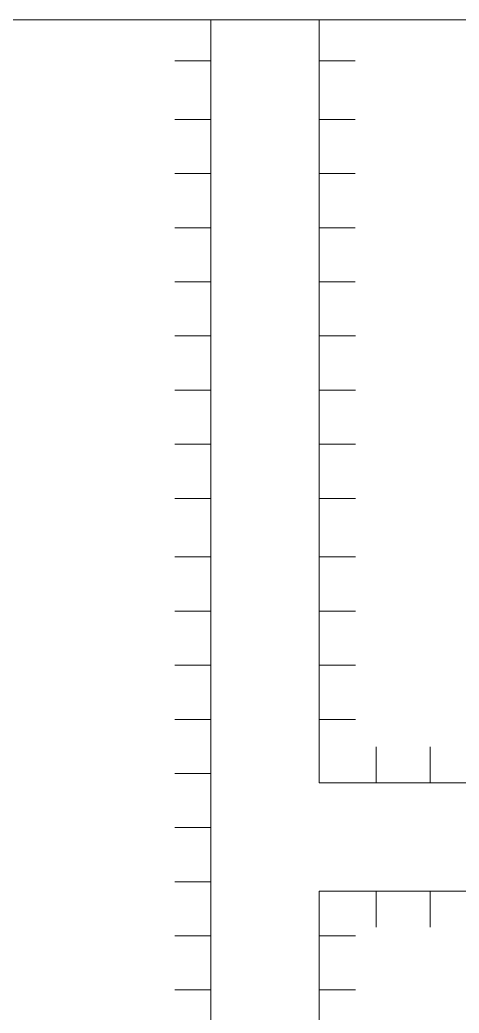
# Model space of a CAD drawing. Header units: millimetres. Extents: x 27137 to 30937, y -4667 to -569.
# Drawn here: x 28990.1 to 29002.26, y -2865.71 to -2838.19 of the extents above; entities that cross this region are included whole.
import ezdxf

# ---------------------------------------------------------------- set-up
doc = ezdxf.new("R2010")
doc.units = ezdxf.units.MM
doc.header["$LTSCALE"] = 0.4

msp = doc.modelspace()

# ---------------------------------------------------------------- linework, layer by layer
at = {"lineweight": 15}
for p, q in [((29059.6276, -2838.1865), (28931.6972, -2838.1893)), ((28995.3882, -2838.1879), (28995.3882, -2862.0701)), ((28995.3868, -2839.3224), (28994.3868, -2839.3224)), ((28995.3868, -2839.3224), (28994.3868, -2839.3224)), ((28995.3868, -2839.3224), (28994.3868, -2839.3224)), ((28995.3868, -2839.3224), (28994.3868, -2839.3224)), ((28995.3868, -2839.3224), (28994.3868, -2839.3224)), ((28995.3868, -2839.3224), (28994.3868, -2839.3224)), ((28995.3868, -2839.3224), (28994.3868, -2839.3224)), ((28995.3868, -2839.3224), (28994.3868, -2839.3224)), ((28995.3868, -2839.3224), (28994.3868, -2839.3224)), ((28995.3868, -2839.3224), (28994.3868, -2839.3224)), ((28995.3868, -2839.3224), (28994.3868, -2839.3224)), ((28995.3868, -2839.3224), (28994.3868, -2839.3224)), ((28995.3868, -2839.3224), (28994.3868, -2839.3224)), ((28995.3868, -2839.3224), (28994.3868, -2839.3224)), ((28995.3868, -2839.3224), (28994.3868, -2839.3224)), ((28995.3868, -2839.3224), (28994.3868, -2839.3224)), ((28995.3868, -2839.3224), (28994.3868, -2839.3224)), ((28995.3868, -2839.3224), (28994.3868, -2839.3224)), ((28995.3868, -2839.3224), (28994.3868, -2839.3224)), ((28995.3868, -2839.3224), (28994.3868, -2839.3224)), ((28995.3868, -2839.3224), (28994.3868, -2839.3224)), ((28995.3868, -2839.3224), (28994.3868, -2839.3224)), ((28995.3868, -2839.3224), (28994.3868, -2839.3224)), ((28995.3868, -2839.3224), (28994.3868, -2839.3224)), ((28995.3868, -2839.3224), (28994.3868, -2839.3224)), ((28995.3868, -2839.3224), (28994.3868, -2839.3224)), ((28995.3868, -2839.3224), (28994.3868, -2839.3224)), ((28995.3868, -2839.3224), (28994.3868, -2839.3224)), ((28995.3868, -2839.3224), (28994.3868, -2839.3224)), ((28995.3868, -2839.3224), (28994.3868, -2839.3224)), ((28995.3868, -2839.3224), (28994.3868, -2839.3224)), ((28995.3868, -2839.3224), (28994.3868, -2839.3224)), ((28995.3868, -2839.3224), (28994.3868, -2839.3224)), ((28995.3868, -2839.3224), (28994.3868, -2839.3224)), ((28995.3868, -2839.3224), (28994.3868, -2839.3224)), ((28995.3868, -2839.3224), (28994.3868, -2839.3224)), ((28995.3868, -2839.3224), (28994.3868, -2839.3224)), ((28995.3868, -2839.3224), (28994.3868, -2839.3224)), ((28995.3868, -2839.3224), (28994.3868, -2839.3224)), ((28995.3868, -2839.3224), (28994.3868, -2839.3224)), ((28995.3868, -2839.3224), (28994.3868, -2839.3224)), ((28995.3868, -2839.3224), (28994.3868, -2839.3224)), ((28995.3868, -2839.3224), (28994.3868, -2839.3224)), ((28995.3868, -2839.3224), (28994.3868, -2839.3224)), ((28995.3868, -2839.3224), (28994.3868, -2839.3224)), ((28995.3868, -2839.3224), (28994.3868, -2839.3224)), ((28995.3868, -2839.3224), (28994.3868, -2839.3224)), ((28995.3868, -2839.3224), (28994.3868, -2839.3224)), ((28995.3868, -2839.3224), (28994.3868, -2839.3224)), ((28995.3868, -2839.3224), (28994.3868, -2839.3224)), ((28995.3868, -2839.3224), (28994.3868, -2839.3224)), ((28995.3868, -2839.3224), (28994.3868, -2839.3224)), ((28995.3868, -2839.3224), (28994.3868, -2839.3224)), ((28995.3868, -2839.3224), (28994.3868, -2839.3224)), ((28995.3868, -2839.3224), (28994.3868, -2839.3224)), ((28995.3868, -2839.3224), (28994.3868, -2839.3224)), ((28995.3868, -2839.3224), (28994.3868, -2839.3224)), ((28995.3868, -2839.3224), (28994.3868, -2839.3224)), ((28995.3868, -2839.3224), (28994.3868, -2839.3224)), ((28995.3868, -2839.3224), (28994.3868, -2839.3224)), ((28995.3868, -2839.3224), (28994.3868, -2839.3224)), ((28995.3868, -2839.3224), (28994.3868, -2839.3224)), ((28995.3868, -2839.3224), (28994.3868, -2839.3224)), ((28995.3868, -2839.3224), (28994.3868, -2839.3224)), ((28995.3868, -2839.3224), (28994.3868, -2839.3224)), ((28995.3868, -2839.3224), (28994.3868, -2839.3224)), ((28995.3868, -2839.3224), (28994.3868, -2839.3224)), ((28999.3868, -2839.3224), (28998.3868, -2839.3224)), ((28999.3868, -2839.3224), (28998.3868, -2839.3224)), ((28999.3868, -2839.3224), (28998.3868, -2839.3224)), ((28999.3868, -2839.3224), (28998.3868, -2839.3224)), ((28999.3868, -2839.3224), (28998.3868, -2839.3224)), ((28999.3868, -2839.3224), (28998.3868, -2839.3224)), ((28999.3868, -2839.3224), (28998.3868, -2839.3224)), ((28999.3868, -2839.3224), (28998.3868, -2839.3224)), ((28999.3868, -2839.3224), (28998.3868, -2839.3224)), ((28999.3868, -2839.3224), (28998.3868, -2839.3224)), ((28999.3868, -2839.3224), (28998.3868, -2839.3224)), ((28999.3868, -2839.3224), (28998.3868, -2839.3224)), ((28999.3868, -2839.3224), (28998.3868, -2839.3224)), ((28999.3868, -2839.3224), (28998.3868, -2839.3224)), ((28999.3868, -2839.3224), (28998.3868, -2839.3224)), ((28999.3868, -2839.3224), (28998.3868, -2839.3224)), ((28999.3868, -2839.3224), (28998.3868, -2839.3224)), ((28999.3868, -2839.3224), (28998.3868, -2839.3224)), ((28999.3868, -2839.3224), (28998.3868, -2839.3224)), ((28999.3868, -2839.3224), (28998.3868, -2839.3224)), ((28999.3868, -2839.3224), (28998.3868, -2839.3224)), ((28999.3868, -2839.3224), (28998.3868, -2839.3224)), ((28999.3868, -2839.3224), (28998.3868, -2839.3224)), ((28999.3868, -2839.3224), (28998.3868, -2839.3224)), ((28999.3868, -2839.3224), (28998.3868, -2839.3224)), ((28999.3868, -2839.3224), (28998.3868, -2839.3224)), ((28999.3868, -2839.3224), (28998.3868, -2839.3224)), ((28999.3868, -2839.3224), (28998.3868, -2839.3224)), ((28999.3868, -2839.3224), (28998.3868, -2839.3224)), ((28999.3868, -2839.3224), (28998.3868, -2839.3224)), ((28999.3868, -2839.3224), (28998.3868, -2839.3224)), ((28999.3868, -2839.3224), (28998.3868, -2839.3224)), ((28999.3868, -2839.3224), (28998.3868, -2839.3224)), ((28999.3868, -2839.3224), (28998.3868, -2839.3224)), ((28999.3868, -2839.3224), (28998.3868, -2839.3224)), ((28999.3868, -2839.3224), (28998.3868, -2839.3224)), ((28999.3868, -2839.3224), (28998.3868, -2839.3224)), ((28999.3868, -2839.3224), (28998.3868, -2839.3224)), ((28999.3868, -2839.3224), (28998.3868, -2839.3224)), ((28999.3868, -2839.3224), (28998.3868, -2839.3224)), ((28999.3868, -2839.3224), (28998.3868, -2839.3224)), ((28999.3868, -2839.3224), (28998.3868, -2839.3224)), ((28999.3868, -2839.3224), (28998.3868, -2839.3224)), ((28999.3868, -2839.3224), (28998.3868, -2839.3224)), ((28999.3868, -2839.3224), (28998.3868, -2839.3224)), ((28999.3868, -2839.3224), (28998.3868, -2839.3224)), ((28999.3868, -2839.3224), (28998.3868, -2839.3224)), ((28999.3868, -2839.3224), (28998.3868, -2839.3224)), ((28999.3868, -2839.3224), (28998.3868, -2839.3224)), ((28999.3868, -2839.3224), (28998.3868, -2839.3224)), ((28999.3868, -2839.3224), (28998.3868, -2839.3224)), ((28999.3868, -2839.3224), (28998.3868, -2839.3224)), ((28999.3868, -2839.3224), (28998.3868, -2839.3224)), ((28999.3868, -2839.3224), (28998.3868, -2839.3224)), ((28999.3868, -2839.3224), (28998.3868, -2839.3224)), ((28999.3868, -2839.3224), (28998.3868, -2839.3224)), ((28999.3868, -2839.3224), (28998.3868, -2839.3224)), ((28999.3868, -2839.3224), (28998.3868, -2839.3224)), ((28999.3868, -2839.3224), (28998.3868, -2839.3224)), ((28999.3868, -2839.3224), (28998.3868, -2839.3224)), ((28999.3868, -2839.3224), (28998.3868, -2839.3224)), ((28999.3868, -2839.3224), (28998.3868, -2839.3224)), ((28999.3868, -2839.3224), (28998.3868, -2839.3224)), ((28999.3868, -2839.3224), (28998.3868, -2839.3224)), ((28999.3868, -2839.3224), (28998.3868, -2839.3224)), ((28999.3868, -2839.3224), (28998.3868, -2839.3224)), ((28999.3868, -2839.3224), (28998.3868, -2839.3224)), ((28995.3868, -2840.9463), (28994.3868, -2840.9463)), ((28995.3868, -2840.9463), (28994.3868, -2840.9463)), ((28995.3868, -2840.9463), (28994.3868, -2840.9463)), ((28995.3868, -2840.9463), (28994.3868, -2840.9463)), ((28995.3868, -2840.9463), (28994.3868, -2840.9463)), ((28995.3868, -2840.9463), (28994.3868, -2840.9463)), ((28995.3868, -2840.9463), (28994.3868, -2840.9463)), ((28995.3868, -2840.9463), (28994.3868, -2840.9463)), ((28995.3868, -2840.9463), (28994.3868, -2840.9463)), ((28995.3868, -2840.9463), (28994.3868, -2840.9463)), ((28995.3868, -2840.9463), (28994.3868, -2840.9463)), ((28995.3868, -2840.9463), (28994.3868, -2840.9463)), ((28995.3868, -2840.9463), (28994.3868, -2840.9463)), ((28995.3868, -2840.9463), (28994.3868, -2840.9463)), ((28995.3868, -2840.9463), (28994.3868, -2840.9463)), ((28995.3868, -2840.9463), (28994.3868, -2840.9463)), ((28995.3868, -2840.9463), (28994.3868, -2840.9463)), ((28995.3868, -2840.9463), (28994.3868, -2840.9463)), ((28995.3868, -2840.9463), (28994.3868, -2840.9463)), ((28995.3868, -2840.9463), (28994.3868, -2840.9463)), ((28995.3868, -2840.9463), (28994.3868, -2840.9463)), ((28995.3868, -2840.9463), (28994.3868, -2840.9463)), ((28995.3868, -2840.9463), (28994.3868, -2840.9463)), ((28995.3868, -2840.9463), (28994.3868, -2840.9463)), ((28995.3868, -2840.9463), (28994.3868, -2840.9463)), ((28999.3868, -2840.9463), (28998.3868, -2840.9463)), ((28999.3868, -2840.9463), (28998.3868, -2840.9463)), ((28999.3868, -2840.9463), (28998.3868, -2840.9463)), ((28999.3868, -2840.9463), (28998.3868, -2840.9463)), ((28999.3868, -2840.9463), (28998.3868, -2840.9463)), ((28999.3868, -2840.9463), (28998.3868, -2840.9463)), ((28999.3868, -2840.9463), (28998.3868, -2840.9463)), ((28999.3868, -2840.9463), (28998.3868, -2840.9463)), ((28999.3868, -2840.9463), (28998.3868, -2840.9463)), ((28999.3868, -2840.9463), (28998.3868, -2840.9463)), ((28999.3868, -2840.9463), (28998.3868, -2840.9463)), ((28999.3868, -2840.9463), (28998.3868, -2840.9463)), ((28999.3868, -2840.9463), (28998.3868, -2840.9463)), ((28999.3868, -2840.9463), (28998.3868, -2840.9463)), ((28999.3868, -2840.9463), (28998.3868, -2840.9463)), ((28999.3868, -2840.9463), (28998.3868, -2840.9463)), ((28999.3868, -2840.9463), (28998.3868, -2840.9463)), ((28999.3868, -2840.9463), (28998.3868, -2840.9463)), ((28999.3868, -2840.9463), (28998.3868, -2840.9463)), ((28999.3868, -2840.9463), (28998.3868, -2840.9463)), ((28999.3868, -2840.9463), (28998.3868, -2840.9463)), ((28999.3868, -2840.9463), (28998.3868, -2840.9463)), ((28999.3868, -2840.9463), (28998.3868, -2840.9463)), ((28999.3868, -2840.9463), (28998.3868, -2840.9463)), ((28999.3868, -2840.9463), (28998.3868, -2840.9463)), ((28995.3868, -2842.4463), (28994.3868, -2842.4463)), ((28995.3868, -2842.4463), (28994.3868, -2842.4463)), ((28995.3868, -2842.4463), (28994.3868, -2842.4463)), ((28995.3868, -2842.4463), (28994.3868, -2842.4463)), ((28995.3868, -2842.4463), (28994.3868, -2842.4463)), ((28995.3868, -2842.4463), (28994.3868, -2842.4463)), ((28995.3868, -2842.4463), (28994.3868, -2842.4463)), ((28995.3868, -2842.4463), (28994.3868, -2842.4463)), ((28995.3868, -2842.4463), (28994.3868, -2842.4463)), ((28995.3868, -2842.4463), (28994.3868, -2842.4463)), ((28995.3868, -2842.4463), (28994.3868, -2842.4463)), ((28995.3868, -2842.4463), (28994.3868, -2842.4463)), ((28995.3868, -2842.4463), (28994.3868, -2842.4463)), ((28995.3868, -2842.4463), (28994.3868, -2842.4463)), ((28995.3868, -2842.4463), (28994.3868, -2842.4463)), ((28995.3868, -2842.4463), (28994.3868, -2842.4463)), ((28995.3868, -2842.4463), (28994.3868, -2842.4463)), ((28999.3868, -2842.4463), (28998.3868, -2842.4463)), ((28999.3868, -2842.4463), (28998.3868, -2842.4463)), ((28999.3868, -2842.4463), (28998.3868, -2842.4463)), ((28999.3868, -2842.4463), (28998.3868, -2842.4463)), ((28999.3868, -2842.4463), (28998.3868, -2842.4463)), ((28999.3868, -2842.4463), (28998.3868, -2842.4463)), ((28999.3868, -2842.4463), (28998.3868, -2842.4463)), ((28999.3868, -2842.4463), (28998.3868, -2842.4463)), ((28999.3868, -2842.4463), (28998.3868, -2842.4463)), ((28999.3868, -2842.4463), (28998.3868, -2842.4463)), ((28999.3868, -2842.4463), (28998.3868, -2842.4463)), ((28999.3868, -2842.4463), (28998.3868, -2842.4463)), ((28999.3868, -2842.4463), (28998.3868, -2842.4463)), ((28999.3868, -2842.4463), (28998.3868, -2842.4463)), ((28999.3868, -2842.4463), (28998.3868, -2842.4463)), ((28999.3868, -2842.4463), (28998.3868, -2842.4463)), ((28999.3868, -2842.4463), (28998.3868, -2842.4463)), ((28995.3868, -2843.9463), (28994.3868, -2843.9463)), ((28995.3868, -2843.9463), (28994.3868, -2843.9463)), ((28995.3868, -2843.9463), (28994.3868, -2843.9463)), ((28995.3868, -2843.9463), (28994.3868, -2843.9463)), ((28995.3868, -2843.9463), (28994.3868, -2843.9463)), ((28995.3868, -2843.9463), (28994.3868, -2843.9463)), ((28995.3868, -2843.9463), (28994.3868, -2843.9463)), ((28995.3868, -2843.9463), (28994.3868, -2843.9463)), ((28995.3868, -2843.9463), (28994.3868, -2843.9463)), ((28995.3868, -2843.9463), (28994.3868, -2843.9463)), ((28995.3868, -2843.9463), (28994.3868, -2843.9463)), ((28999.3868, -2843.9463), (28998.3868, -2843.9463)), ((28999.3868, -2843.9463), (28998.3868, -2843.9463)), ((28999.3868, -2843.9463), (28998.3868, -2843.9463)), ((28999.3868, -2843.9463), (28998.3868, -2843.9463)), ((28999.3868, -2843.9463), (28998.3868, -2843.9463)), ((28999.3868, -2843.9463), (28998.3868, -2843.9463)), ((28999.3868, -2843.9463), (28998.3868, -2843.9463)), ((28999.3868, -2843.9463), (28998.3868, -2843.9463)), ((28999.3868, -2843.9463), (28998.3868, -2843.9463)), ((28999.3868, -2843.9463), (28998.3868, -2843.9463)), ((28999.3868, -2843.9463), (28998.3868, -2843.9463)), ((28995.3868, -2845.4463), (28994.3868, -2845.4463)), ((28995.3868, -2845.4463), (28994.3868, -2845.4463)), ((28995.3868, -2845.4463), (28994.3868, -2845.4463)), ((28995.3868, -2845.4463), (28994.3868, -2845.4463)), ((28995.3868, -2845.4463), (28994.3868, -2845.4463)), ((28995.3868, -2845.4463), (28994.3868, -2845.4463)), ((28995.3868, -2845.4463), (28994.3868, -2845.4463)), ((28995.3868, -2845.4463), (28994.3868, -2845.4463)), ((28995.3868, -2845.4463), (28994.3868, -2845.4463)), ((28995.3868, -2845.4463), (28994.3868, -2845.4463)), ((28995.3868, -2845.4463), (28994.3868, -2845.4463)), ((28995.3868, -2845.4463), (28994.3868, -2845.4463)), ((28995.3868, -2845.4463), (28994.3868, -2845.4463)), ((28999.3868, -2845.4463), (28998.3868, -2845.4463)), ((28999.3868, -2845.4463), (28998.3868, -2845.4463)), ((28999.3868, -2845.4463), (28998.3868, -2845.4463)), ((28999.3868, -2845.4463), (28998.3868, -2845.4463)), ((28999.3868, -2845.4463), (28998.3868, -2845.4463)), ((28999.3868, -2845.4463), (28998.3868, -2845.4463)), ((28999.3868, -2845.4463), (28998.3868, -2845.4463)), ((28999.3868, -2845.4463), (28998.3868, -2845.4463)), ((28999.3868, -2845.4463), (28998.3868, -2845.4463)), ((28999.3868, -2845.4463), (28998.3868, -2845.4463)), ((28999.3868, -2845.4463), (28998.3868, -2845.4463)), ((28999.3868, -2845.4463), (28998.3868, -2845.4463)), ((28999.3868, -2845.4463), (28998.3868, -2845.4463)), ((28995.3868, -2846.9463), (28994.3868, -2846.9463)), ((28995.3868, -2846.9463), (28994.3868, -2846.9463)), ((28995.3868, -2846.9463), (28994.3868, -2846.9463)), ((28995.3868, -2846.9463), (28994.3868, -2846.9463)), ((28995.3868, -2846.9463), (28994.3868, -2846.9463)), ((28995.3868, -2846.9463), (28994.3868, -2846.9463)), ((28995.3868, -2846.9463), (28994.3868, -2846.9463)), ((28995.3868, -2846.9463), (28994.3868, -2846.9463)), ((28995.3868, -2846.9463), (28994.3868, -2846.9463)), ((28995.3868, -2846.9463), (28994.3868, -2846.9463)), ((28995.3868, -2846.9463), (28994.3868, -2846.9463)), ((28995.3868, -2846.9463), (28994.3868, -2846.9463)), ((28995.3868, -2846.9463), (28994.3868, -2846.9463)), ((28995.3868, -2846.9463), (28994.3868, -2846.9463)), ((28995.3868, -2846.9463), (28994.3868, -2846.9463)), ((28995.3868, -2846.9463), (28994.3868, -2846.9463)), ((28995.3868, -2846.9463), (28994.3868, -2846.9463)), ((28995.3875, -2846.9463), (28994.3875, -2846.9463)), ((28995.3875, -2846.9463), (28994.3875, -2846.9463)), ((28995.3875, -2846.9463), (28994.3875, -2846.9463)), ((28995.3875, -2846.9463), (28994.3875, -2846.9463)), ((28995.3875, -2846.9463), (28994.3875, -2846.9463)), ((28995.3875, -2846.9463), (28994.3875, -2846.9463)), ((28995.3875, -2846.9463), (28994.3875, -2846.9463)), ((28995.3875, -2846.9463), (28994.3875, -2846.9463)), ((28995.3875, -2846.9463), (28994.3875, -2846.9463)), ((28995.3875, -2846.9463), (28994.3875, -2846.9463)), ((28995.3875, -2846.9463), (28994.3875, -2846.9463)), ((28995.3875, -2846.9463), (28994.3875, -2846.9463)), ((28995.3875, -2846.9463), (28994.3875, -2846.9463)), ((28995.3875, -2846.9463), (28994.3875, -2846.9463)), ((28995.3875, -2846.9463), (28994.3875, -2846.9463)), ((28995.3875, -2846.9463), (28994.3875, -2846.9463)), ((28995.3875, -2846.9463), (28994.3875, -2846.9463)), ((28995.3875, -2846.9463), (28994.3875, -2846.9463)), ((28995.3875, -2846.9463), (28994.3875, -2846.9463)), ((28995.3875, -2846.9463), (28994.3875, -2846.9463)), ((28995.3875, -2846.9463), (28994.3875, -2846.9463)), ((28995.3875, -2846.9463), (28994.3875, -2846.9463)), ((28995.3875, -2846.9463), (28994.3875, -2846.9463)), ((28995.3875, -2846.9463), (28994.3875, -2846.9463)), ((28995.3875, -2846.9463), (28994.3875, -2846.9463)), ((28999.3868, -2846.9463), (28998.3868, -2846.9463)), ((28999.3868, -2846.9463), (28998.3868, -2846.9463)), ((28999.3868, -2846.9463), (28998.3868, -2846.9463)), ((28999.3868, -2846.9463), (28998.3868, -2846.9463)), ((28999.3868, -2846.9463), (28998.3868, -2846.9463)), ((28999.3868, -2846.9463), (28998.3868, -2846.9463)), ((28999.3868, -2846.9463), (28998.3868, -2846.9463)), ((28999.3868, -2846.9463), (28998.3868, -2846.9463)), ((28999.3868, -2846.9463), (28998.3868, -2846.9463)), ((28999.3868, -2846.9463), (28998.3868, -2846.9463)), ((28999.3868, -2846.9463), (28998.3868, -2846.9463)), ((28999.3868, -2846.9463), (28998.3868, -2846.9463)), ((28999.3868, -2846.9463), (28998.3868, -2846.9463)), ((28999.3868, -2846.9463), (28998.3868, -2846.9463)), ((28999.3868, -2846.9463), (28998.3868, -2846.9463)), ((28999.3868, -2846.9463), (28998.3868, -2846.9463)), ((28999.3868, -2846.9463), (28998.3868, -2846.9463)), ((28999.3875, -2846.9463), (28998.3875, -2846.9463)), ((28999.3875, -2846.9463), (28998.3875, -2846.9463)), ((28999.3875, -2846.9463), (28998.3875, -2846.9463)), ((28999.3875, -2846.9463), (28998.3875, -2846.9463)), ((28999.3875, -2846.9463), (28998.3875, -2846.9463)), ((28999.3875, -2846.9463), (28998.3875, -2846.9463)), ((28999.3875, -2846.9463), (28998.3875, -2846.9463)), ((28999.3875, -2846.9463), (28998.3875, -2846.9463)), ((28999.3875, -2846.9463), (28998.3875, -2846.9463)), ((28999.3875, -2846.9463), (28998.3875, -2846.9463)), ((28999.3875, -2846.9463), (28998.3875, -2846.9463)), ((28999.3875, -2846.9463), (28998.3875, -2846.9463)), ((28999.3875, -2846.9463), (28998.3875, -2846.9463)), ((28999.3875, -2846.9463), (28998.3875, -2846.9463)), ((28999.3875, -2846.9463), (28998.3875, -2846.9463)), ((28999.3875, -2846.9463), (28998.3875, -2846.9463)), ((28999.3875, -2846.9463), (28998.3875, -2846.9463)), ((28999.3875, -2846.9463), (28998.3875, -2846.9463)), ((28999.3875, -2846.9463), (28998.3875, -2846.9463)), ((28999.3875, -2846.9463), (28998.3875, -2846.9463)), ((28999.3875, -2846.9463), (28998.3875, -2846.9463)), ((28999.3875, -2846.9463), (28998.3875, -2846.9463)), ((28999.3875, -2846.9463), (28998.3875, -2846.9463)), ((28999.3875, -2846.9463), (28998.3875, -2846.9463)), ((28999.3875, -2846.9463), (28998.3875, -2846.9463)), ((28995.3868, -2848.4463), (28994.3868, -2848.4463)), ((28995.3868, -2848.4463), (28994.3868, -2848.4463)), ((28995.3868, -2848.4463), (28994.3868, -2848.4463)), ((28995.3868, -2848.4463), (28994.3868, -2848.4463)), ((28995.3868, -2848.4463), (28994.3868, -2848.4463)), ((28995.3868, -2848.4463), (28994.3868, -2848.4463)), ((28995.3868, -2848.4463), (28994.3868, -2848.4463)), ((28995.3868, -2848.4463), (28994.3868, -2848.4463)), ((28995.3868, -2848.4463), (28994.3868, -2848.4463)), ((28995.3868, -2848.4463), (28994.3868, -2848.4463)), ((28995.3868, -2848.4463), (28994.3868, -2848.4463)), ((28995.3875, -2848.4463), (28994.3875, -2848.4463)), ((28995.3875, -2848.4463), (28994.3875, -2848.4463)), ((28995.3875, -2848.4463), (28994.3875, -2848.4463)), ((28995.3875, -2848.4463), (28994.3875, -2848.4463)), ((28995.3875, -2848.4463), (28994.3875, -2848.4463)), ((28995.3875, -2848.4463), (28994.3875, -2848.4463)), ((28995.3875, -2848.4463), (28994.3875, -2848.4463)), ((28995.3875, -2848.4463), (28994.3875, -2848.4463)), ((28995.3875, -2848.4463), (28994.3875, -2848.4463)), ((28995.3875, -2848.4463), (28994.3875, -2848.4463)), ((28995.3875, -2848.4463), (28994.3875, -2848.4463)), ((28995.3875, -2848.4463), (28994.3875, -2848.4463)), ((28995.3875, -2848.4463), (28994.3875, -2848.4463)), ((28995.3875, -2848.4463), (28994.3875, -2848.4463)), ((28995.3875, -2848.4463), (28994.3875, -2848.4463)), ((28995.3875, -2848.4463), (28994.3875, -2848.4463)), ((28995.3875, -2848.4463), (28994.3875, -2848.4463)), ((28995.3875, -2848.4463), (28994.3875, -2848.4463)), ((28995.3875, -2848.4463), (28994.3875, -2848.4463)), ((28995.3875, -2848.4463), (28994.3875, -2848.4463)), ((28995.3875, -2848.4463), (28994.3875, -2848.4463)), ((28995.3875, -2848.4463), (28994.3875, -2848.4463)), ((28995.3875, -2848.4463), (28994.3875, -2848.4463)), ((28995.3875, -2848.4463), (28994.3875, -2848.4463)), ((28995.3875, -2848.4463), (28994.3875, -2848.4463)), ((28995.3875, -2848.4463), (28994.3875, -2848.4463)), ((28995.3875, -2848.4463), (28994.3875, -2848.4463)), ((28995.3875, -2848.4463), (28994.3875, -2848.4463)), ((28999.3868, -2848.4463), (28998.3868, -2848.4463)), ((28999.3868, -2848.4463), (28998.3868, -2848.4463)), ((28999.3868, -2848.4463), (28998.3868, -2848.4463)), ((28999.3868, -2848.4463), (28998.3868, -2848.4463)), ((28999.3868, -2848.4463), (28998.3868, -2848.4463)), ((28999.3868, -2848.4463), (28998.3868, -2848.4463)), ((28999.3868, -2848.4463), (28998.3868, -2848.4463)), ((28999.3868, -2848.4463), (28998.3868, -2848.4463)), ((28999.3868, -2848.4463), (28998.3868, -2848.4463)), ((28999.3868, -2848.4463), (28998.3868, -2848.4463)), ((28999.3868, -2848.4463), (28998.3868, -2848.4463)), ((28999.3875, -2848.4463), (28998.3875, -2848.4463)), ((28999.3875, -2848.4463), (28998.3875, -2848.4463)), ((28999.3875, -2848.4463), (28998.3875, -2848.4463)), ((28999.3875, -2848.4463), (28998.3875, -2848.4463)), ((28999.3875, -2848.4463), (28998.3875, -2848.4463)), ((28999.3875, -2848.4463), (28998.3875, -2848.4463)), ((28999.3875, -2848.4463), (28998.3875, -2848.4463)), ((28999.3875, -2848.4463), (28998.3875, -2848.4463)), ((28999.3875, -2848.4463), (28998.3875, -2848.4463)), ((28999.3875, -2848.4463), (28998.3875, -2848.4463)), ((28999.3875, -2848.4463), (28998.3875, -2848.4463)), ((28999.3875, -2848.4463), (28998.3875, -2848.4463)), ((28999.3875, -2848.4463), (28998.3875, -2848.4463)), ((28999.3875, -2848.4463), (28998.3875, -2848.4463)), ((28999.3875, -2848.4463), (28998.3875, -2848.4463)), ((28999.3875, -2848.4463), (28998.3875, -2848.4463)), ((28999.3875, -2848.4463), (28998.3875, -2848.4463)), ((28999.3875, -2848.4463), (28998.3875, -2848.4463)), ((28999.3875, -2848.4463), (28998.3875, -2848.4463)), ((28999.3875, -2848.4463), (28998.3875, -2848.4463)), ((28999.3875, -2848.4463), (28998.3875, -2848.4463)), ((28999.3875, -2848.4463), (28998.3875, -2848.4463)), ((28999.3875, -2848.4463), (28998.3875, -2848.4463)), ((28999.3875, -2848.4463), (28998.3875, -2848.4463)), ((28999.3875, -2848.4463), (28998.3875, -2848.4463)), ((28999.3875, -2848.4463), (28998.3875, -2848.4463)), ((28999.3875, -2848.4463), (28998.3875, -2848.4463)), ((28999.3875, -2848.4463), (28998.3875, -2848.4463)), ((28995.3875, -2849.9463), (28994.3875, -2849.9463)), ((28995.3875, -2849.9463), (28994.3875, -2849.9463)), ((28995.3875, -2849.9463), (28994.3875, -2849.9463)), ((28995.3875, -2849.9463), (28994.3875, -2849.9463)), ((28995.3875, -2849.9463), (28994.3875, -2849.9463)), ((28995.3875, -2849.9463), (28994.3875, -2849.9463)), ((28995.3875, -2849.9463), (28994.3875, -2849.9463)), ((28995.3875, -2849.9463), (28994.3875, -2849.9463)), ((28995.3875, -2849.9463), (28994.3875, -2849.9463)), ((28995.3875, -2849.9463), (28994.3875, -2849.9463)), ((28995.3875, -2849.9463), (28994.3875, -2849.9463)), ((28995.3875, -2849.9463), (28994.3875, -2849.9463)), ((28995.3875, -2849.9463), (28994.3875, -2849.9463)), ((28995.3875, -2849.9463), (28994.3875, -2849.9463)), ((28995.3875, -2849.9463), (28994.3875, -2849.9463)), ((28995.3875, -2849.9463), (28994.3875, -2849.9463)), ((28995.3875, -2849.9463), (28994.3875, -2849.9463)), ((28995.3875, -2849.9463), (28994.3875, -2849.9463)), ((28995.3875, -2849.9463), (28994.3875, -2849.9463)), ((28995.3875, -2849.9463), (28994.3875, -2849.9463)), ((28995.3875, -2849.9463), (28994.3875, -2849.9463)), ((28999.3875, -2849.9463), (28998.3875, -2849.9463)), ((28999.3875, -2849.9463), (28998.3875, -2849.9463)), ((28999.3875, -2849.9463), (28998.3875, -2849.9463)), ((28999.3875, -2849.9463), (28998.3875, -2849.9463)), ((28999.3875, -2849.9463), (28998.3875, -2849.9463)), ((28999.3875, -2849.9463), (28998.3875, -2849.9463)), ((28999.3875, -2849.9463), (28998.3875, -2849.9463)), ((28999.3875, -2849.9463), (28998.3875, -2849.9463)), ((28999.3875, -2849.9463), (28998.3875, -2849.9463)), ((28999.3875, -2849.9463), (28998.3875, -2849.9463)), ((28999.3875, -2849.9463), (28998.3875, -2849.9463)), ((28999.3875, -2849.9463), (28998.3875, -2849.9463)), ((28999.3875, -2849.9463), (28998.3875, -2849.9463)), ((28999.3875, -2849.9463), (28998.3875, -2849.9463)), ((28999.3875, -2849.9463), (28998.3875, -2849.9463)), ((28999.3875, -2849.9463), (28998.3875, -2849.9463)), ((28999.3875, -2849.9463), (28998.3875, -2849.9463)), ((28999.3875, -2849.9463), (28998.3875, -2849.9463)), ((28999.3875, -2849.9463), (28998.3875, -2849.9463)), ((28999.3875, -2849.9463), (28998.3875, -2849.9463)), ((28999.3875, -2849.9463), (28998.3875, -2849.9463)), ((28995.3875, -2851.4463), (28994.3875, -2851.4463)), ((28995.3875, -2851.4463), (28994.3875, -2851.4463)), ((28995.3875, -2851.4463), (28994.3875, -2851.4463)), ((28995.3875, -2851.4463), (28994.3875, -2851.4463)), ((28995.3875, -2851.4463), (28994.3875, -2851.4463)), ((28995.3875, -2851.4463), (28994.3875, -2851.4463)), ((28995.3875, -2851.4463), (28994.3875, -2851.4463)), ((28995.3875, -2851.4463), (28994.3875, -2851.4463)), ((28995.3875, -2851.4463), (28994.3875, -2851.4463)), ((28995.3875, -2851.4463), (28994.3875, -2851.4463)), ((28995.3875, -2851.4463), (28994.3875, -2851.4463)), ((28995.3875, -2851.4463), (28994.3875, -2851.4463)), ((28995.3875, -2851.4463), (28994.3875, -2851.4463)), ((28995.3875, -2851.4463), (28994.3875, -2851.4463)), ((28995.3875, -2851.4463), (28994.3875, -2851.4463)), ((28995.3875, -2851.4463), (28994.3875, -2851.4463)), ((28995.3875, -2851.4463), (28994.3875, -2851.4463)), ((28995.3875, -2851.4463), (28994.3875, -2851.4463)), ((28995.3875, -2851.4463), (28994.3875, -2851.4463)), ((28995.3875, -2851.4463), (28994.3875, -2851.4463)), ((28995.3875, -2851.4463), (28994.3875, -2851.4463)), ((28995.3875, -2851.4463), (28994.3875, -2851.4463)), ((28995.3875, -2851.4463), (28994.3875, -2851.4463)), ((28995.3875, -2851.4463), (28994.3875, -2851.4463)), ((28995.3875, -2851.4463), (28994.3875, -2851.4463)), ((28995.3875, -2851.4463), (28994.3875, -2851.4463)), ((28995.3875, -2851.4463), (28994.3875, -2851.4463)), ((28995.3875, -2851.4463), (28994.3875, -2851.4463)), ((28995.3875, -2851.4463), (28994.3875, -2851.4463)), ((28995.3875, -2851.4463), (28994.3875, -2851.4463)), ((28995.3875, -2851.4463), (28994.3875, -2851.4463)), ((28995.3875, -2851.4463), (28994.3875, -2851.4463)), ((28995.3875, -2851.4463), (28994.3875, -2851.4463)), ((28995.3875, -2851.4463), (28994.3875, -2851.4463)), ((28995.3875, -2851.4463), (28994.3875, -2851.4463)), ((28995.3875, -2851.4463), (28994.3875, -2851.4463)), ((28995.3875, -2851.4463), (28994.3875, -2851.4463)), ((28995.3875, -2851.4463), (28994.3875, -2851.4463)), ((28995.3875, -2851.4463), (28994.3875, -2851.4463)), ((28995.3875, -2851.4463), (28994.3875, -2851.4463)), ((28995.3875, -2851.4463), (28994.3875, -2851.4463)), ((28995.3875, -2851.4463), (28994.3875, -2851.4463)), ((28995.3875, -2851.4463), (28994.3875, -2851.4463)), ((28995.3875, -2851.4463), (28994.3875, -2851.4463)), ((28995.3875, -2851.4463), (28994.3875, -2851.4463)), ((28995.3875, -2851.4463), (28994.3875, -2851.4463)), ((28995.3875, -2851.4463), (28994.3875, -2851.4463)), ((28995.3875, -2851.4463), (28994.3875, -2851.4463)), ((28995.3875, -2851.4463), (28994.3875, -2851.4463)), ((28995.3875, -2851.4463), (28994.3875, -2851.4463)), ((28995.3875, -2851.4463), (28994.3875, -2851.4463)), ((28995.3875, -2851.4463), (28994.3875, -2851.4463)), ((28995.3875, -2851.4463), (28994.3875, -2851.4463)), ((28995.3875, -2851.4463), (28994.3875, -2851.4463)), ((28995.3875, -2851.4463), (28994.3875, -2851.4463)), ((28995.3875, -2851.4463), (28994.3875, -2851.4463)), ((28995.3875, -2851.4463), (28994.3875, -2851.4463)), ((28995.3875, -2851.4463), (28994.3875, -2851.4463)), ((28995.3875, -2851.4463), (28994.3875, -2851.4463)), ((28995.3875, -2851.4463), (28994.3875, -2851.4463)), ((28995.3875, -2851.4463), (28994.3875, -2851.4463)), ((28995.3875, -2851.4463), (28994.3875, -2851.4463)), ((28995.3875, -2851.4463), (28994.3875, -2851.4463)), ((28995.3875, -2851.4463), (28994.3875, -2851.4463)), ((28995.3875, -2851.4463), (28994.3875, -2851.4463)), ((28995.3875, -2851.4463), (28994.3875, -2851.4463)), ((28995.3875, -2851.4463), (28994.3875, -2851.4463)), ((28999.3875, -2851.4463), (28998.3875, -2851.4463)), ((28999.3875, -2851.4463), (28998.3875, -2851.4463)), ((28999.3875, -2851.4463), (28998.3875, -2851.4463)), ((28999.3875, -2851.4463), (28998.3875, -2851.4463)), ((28999.3875, -2851.4463), (28998.3875, -2851.4463)), ((28999.3875, -2851.4463), (28998.3875, -2851.4463)), ((28999.3875, -2851.4463), (28998.3875, -2851.4463)), ((28999.3875, -2851.4463), (28998.3875, -2851.4463)), ((28999.3875, -2851.4463), (28998.3875, -2851.4463)), ((28999.3875, -2851.4463), (28998.3875, -2851.4463)), ((28999.3875, -2851.4463), (28998.3875, -2851.4463)), ((28999.3875, -2851.4463), (28998.3875, -2851.4463)), ((28999.3875, -2851.4463), (28998.3875, -2851.4463)), ((28999.3875, -2851.4463), (28998.3875, -2851.4463)), ((28999.3875, -2851.4463), (28998.3875, -2851.4463)), ((28999.3875, -2851.4463), (28998.3875, -2851.4463)), ((28999.3875, -2851.4463), (28998.3875, -2851.4463)), ((28999.3875, -2851.4463), (28998.3875, -2851.4463)), ((28999.3875, -2851.4463), (28998.3875, -2851.4463)), ((28999.3875, -2851.4463), (28998.3875, -2851.4463)), ((28999.3875, -2851.4463), (28998.3875, -2851.4463)), ((28999.3875, -2851.4463), (28998.3875, -2851.4463)), ((28999.3875, -2851.4463), (28998.3875, -2851.4463)), ((28999.3875, -2851.4463), (28998.3875, -2851.4463)), ((28999.3875, -2851.4463), (28998.3875, -2851.4463)), ((28999.3875, -2851.4463), (28998.3875, -2851.4463)), ((28999.3875, -2851.4463), (28998.3875, -2851.4463)), ((28999.3875, -2851.4463), (28998.3875, -2851.4463)), ((28999.3875, -2851.4463), (28998.3875, -2851.4463)), ((28999.3875, -2851.4463), (28998.3875, -2851.4463)), ((28999.3875, -2851.4463), (28998.3875, -2851.4463)), ((28999.3875, -2851.4463), (28998.3875, -2851.4463)), ((28999.3875, -2851.4463), (28998.3875, -2851.4463)), ((28999.3875, -2851.4463), (28998.3875, -2851.4463)), ((28999.3875, -2851.4463), (28998.3875, -2851.4463)), ((28999.3875, -2851.4463), (28998.3875, -2851.4463)), ((28999.3875, -2851.4463), (28998.3875, -2851.4463)), ((28999.3875, -2851.4463), (28998.3875, -2851.4463)), ((28999.3875, -2851.4463), (28998.3875, -2851.4463)), ((28999.3875, -2851.4463), (28998.3875, -2851.4463)), ((28999.3875, -2851.4463), (28998.3875, -2851.4463)), ((28999.3875, -2851.4463), (28998.3875, -2851.4463)), ((28999.3875, -2851.4463), (28998.3875, -2851.4463)), ((28999.3875, -2851.4463), (28998.3875, -2851.4463)), ((28999.3875, -2851.4463), (28998.3875, -2851.4463)), ((28999.3875, -2851.4463), (28998.3875, -2851.4463)), ((28999.3875, -2851.4463), (28998.3875, -2851.4463)), ((28999.3875, -2851.4463), (28998.3875, -2851.4463)), ((28999.3875, -2851.4463), (28998.3875, -2851.4463)), ((28999.3875, -2851.4463), (28998.3875, -2851.4463)), ((28999.3875, -2851.4463), (28998.3875, -2851.4463)), ((28999.3875, -2851.4463), (28998.3875, -2851.4463)), ((28999.3875, -2851.4463), (28998.3875, -2851.4463)), ((28999.3875, -2851.4463), (28998.3875, -2851.4463)), ((28999.3875, -2851.4463), (28998.3875, -2851.4463)), ((28999.3875, -2851.4463), (28998.3875, -2851.4463)), ((28999.3875, -2851.4463), (28998.3875, -2851.4463)), ((28999.3875, -2851.4463), (28998.3875, -2851.4463)), ((28999.3875, -2851.4463), (28998.3875, -2851.4463)), ((28999.3875, -2851.4463), (28998.3875, -2851.4463)), ((28999.3875, -2851.4463), (28998.3875, -2851.4463)), ((28999.3875, -2851.4463), (28998.3875, -2851.4463)), ((28999.3875, -2851.4463), (28998.3875, -2851.4463)), ((28999.3875, -2851.4463), (28998.3875, -2851.4463)), ((28999.3875, -2851.4463), (28998.3875, -2851.4463)), ((28999.3875, -2851.4463), (28998.3875, -2851.4463)), ((28999.3875, -2851.4463), (28998.3875, -2851.4463)), ((28995.3875, -2853.0701), (28994.3875, -2853.0701)), ((28995.3875, -2853.0701), (28994.3875, -2853.0701)), ((28995.3875, -2853.0701), (28994.3875, -2853.0701)), ((28995.3875, -2853.0701), (28994.3875, -2853.0701)), ((28995.3875, -2853.0701), (28994.3875, -2853.0701)), ((28995.3875, -2853.0701), (28994.3875, -2853.0701)), ((28995.3875, -2853.0701), (28994.3875, -2853.0701)), ((28995.3875, -2853.0701), (28994.3875, -2853.0701)), ((28995.3875, -2853.0701), (28994.3875, -2853.0701)), ((28995.3875, -2853.0701), (28994.3875, -2853.0701)), ((28995.3875, -2853.0701), (28994.3875, -2853.0701)), ((28995.3875, -2853.0701), (28994.3875, -2853.0701)), ((28995.3875, -2853.0701), (28994.3875, -2853.0701)), ((28995.3875, -2853.0701), (28994.3875, -2853.0701)), ((28995.3875, -2853.0701), (28994.3875, -2853.0701)), ((28995.3875, -2853.0701), (28994.3875, -2853.0701)), ((28995.3875, -2853.0701), (28994.3875, -2853.0701)), ((28995.3875, -2853.0701), (28994.3875, -2853.0701)), ((28995.3875, -2853.0701), (28994.3875, -2853.0701)), ((28995.3875, -2853.0701), (28994.3875, -2853.0701)), ((28995.3875, -2853.0701), (28994.3875, -2853.0701)), ((28995.3875, -2853.0701), (28994.3875, -2853.0701)), ((28995.3875, -2853.0701), (28994.3875, -2853.0701)), ((28995.3875, -2853.0701), (28994.3875, -2853.0701)), ((28995.3875, -2853.0701), (28994.3875, -2853.0701)), ((28999.3875, -2853.0701), (28998.3875, -2853.0701)), ((28999.3875, -2853.0701), (28998.3875, -2853.0701)), ((28999.3875, -2853.0701), (28998.3875, -2853.0701)), ((28999.3875, -2853.0701), (28998.3875, -2853.0701)), ((28999.3875, -2853.0701), (28998.3875, -2853.0701)), ((28999.3875, -2853.0701), (28998.3875, -2853.0701)), ((28999.3875, -2853.0701), (28998.3875, -2853.0701)), ((28999.3875, -2853.0701), (28998.3875, -2853.0701)), ((28999.3875, -2853.0701), (28998.3875, -2853.0701)), ((28999.3875, -2853.0701), (28998.3875, -2853.0701)), ((28999.3875, -2853.0701), (28998.3875, -2853.0701)), ((28999.3875, -2853.0701), (28998.3875, -2853.0701)), ((28999.3875, -2853.0701), (28998.3875, -2853.0701)), ((28999.3875, -2853.0701), (28998.3875, -2853.0701)), ((28999.3875, -2853.0701), (28998.3875, -2853.0701)), ((28999.3875, -2853.0701), (28998.3875, -2853.0701)), ((28999.3875, -2853.0701), (28998.3875, -2853.0701)), ((28999.3875, -2853.0701), (28998.3875, -2853.0701)), ((28999.3875, -2853.0701), (28998.3875, -2853.0701)), ((28999.3875, -2853.0701), (28998.3875, -2853.0701)), ((28999.3875, -2853.0701), (28998.3875, -2853.0701)), ((28999.3875, -2853.0701), (28998.3875, -2853.0701)), ((28999.3875, -2853.0701), (28998.3875, -2853.0701)), ((28999.3875, -2853.0701), (28998.3875, -2853.0701)), ((28999.3875, -2853.0701), (28998.3875, -2853.0701)), ((28995.3875, -2854.5701), (28994.3875, -2854.5701)), ((28995.3875, -2854.5701), (28994.3875, -2854.5701)), ((28995.3875, -2854.5701), (28994.3875, -2854.5701)), ((28995.3875, -2854.5701), (28994.3875, -2854.5701)), ((28995.3875, -2854.5701), (28994.3875, -2854.5701)), ((28995.3875, -2854.5701), (28994.3875, -2854.5701)), ((28995.3875, -2854.5701), (28994.3875, -2854.5701)), ((28995.3875, -2854.5701), (28994.3875, -2854.5701)), ((28995.3875, -2854.5701), (28994.3875, -2854.5701)), ((28995.3875, -2854.5701), (28994.3875, -2854.5701)), ((28995.3875, -2854.5701), (28994.3875, -2854.5701)), ((28995.3875, -2854.5701), (28994.3875, -2854.5701)), ((28995.3875, -2854.5701), (28994.3875, -2854.5701)), ((28995.3875, -2854.5701), (28994.3875, -2854.5701)), ((28995.3875, -2854.5701), (28994.3875, -2854.5701)), ((28995.3875, -2854.5701), (28994.3875, -2854.5701)), ((28995.3875, -2854.5701), (28994.3875, -2854.5701)), ((28999.3875, -2854.5701), (28998.3875, -2854.5701)), ((28999.3875, -2854.5701), (28998.3875, -2854.5701)), ((28999.3875, -2854.5701), (28998.3875, -2854.5701)), ((28999.3875, -2854.5701), (28998.3875, -2854.5701)), ((28999.3875, -2854.5701), (28998.3875, -2854.5701)), ((28999.3875, -2854.5701), (28998.3875, -2854.5701)), ((28999.3875, -2854.5701), (28998.3875, -2854.5701)), ((28999.3875, -2854.5701), (28998.3875, -2854.5701)), ((28999.3875, -2854.5701), (28998.3875, -2854.5701)), ((28999.3875, -2854.5701), (28998.3875, -2854.5701)), ((28999.3875, -2854.5701), (28998.3875, -2854.5701)), ((28999.3875, -2854.5701), (28998.3875, -2854.5701)), ((28999.3875, -2854.5701), (28998.3875, -2854.5701)), ((28999.3875, -2854.5701), (28998.3875, -2854.5701)), ((28999.3875, -2854.5701), (28998.3875, -2854.5701)), ((28999.3875, -2854.5701), (28998.3875, -2854.5701)), ((28999.3875, -2854.5701), (28998.3875, -2854.5701)), ((28995.3875, -2856.0701), (28994.3875, -2856.0701)), ((28995.3875, -2856.0701), (28994.3875, -2856.0701)), ((28995.3875, -2856.0701), (28994.3875, -2856.0701)), ((28995.3875, -2856.0701), (28994.3875, -2856.0701)), ((28995.3875, -2856.0701), (28994.3875, -2856.0701)), ((28995.3875, -2856.0701), (28994.3875, -2856.0701)), ((28995.3875, -2856.0701), (28994.3875, -2856.0701)), ((28995.3875, -2856.0701), (28994.3875, -2856.0701)), ((28995.3875, -2856.0701), (28994.3875, -2856.0701)), ((28995.3875, -2856.0701), (28994.3875, -2856.0701)), ((28995.3875, -2856.0701), (28994.3875, -2856.0701)), ((28999.3875, -2856.0701), (28998.3875, -2856.0701)), ((28999.3875, -2856.0701), (28998.3875, -2856.0701)), ((28999.3875, -2856.0701), (28998.3875, -2856.0701)), ((28999.3875, -2856.0701), (28998.3875, -2856.0701)), ((28999.3875, -2856.0701), (28998.3875, -2856.0701)), ((28999.3875, -2856.0701), (28998.3875, -2856.0701)), ((28999.3875, -2856.0701), (28998.3875, -2856.0701)), ((28999.3875, -2856.0701), (28998.3875, -2856.0701)), ((28999.3875, -2856.0701), (28998.3875, -2856.0701)), ((28999.3875, -2856.0701), (28998.3875, -2856.0701)), ((28999.3875, -2856.0701), (28998.3875, -2856.0701)), ((28995.3875, -2857.5701), (28994.3875, -2857.5701)), ((28995.3875, -2857.5701), (28994.3875, -2857.5701)), ((28995.3875, -2857.5701), (28994.3875, -2857.5701)), ((28995.3875, -2857.5701), (28994.3875, -2857.5701)), ((28995.3875, -2857.5701), (28994.3875, -2857.5701)), ((28995.3875, -2857.5701), (28994.3875, -2857.5701)), ((28995.3875, -2857.5701), (28994.3875, -2857.5701)), ((28995.3875, -2857.5701), (28994.3875, -2857.5701)), ((28995.3875, -2857.5701), (28994.3875, -2857.5701)), ((28995.3875, -2857.5701), (28994.3875, -2857.5701)), ((28995.3875, -2857.5701), (28994.3875, -2857.5701)), ((28995.3875, -2857.5701), (28994.3875, -2857.5701)), ((28995.3875, -2857.5701), (28994.3875, -2857.5701)), ((28999.3875, -2857.5701), (28998.3875, -2857.5701)), ((28999.3875, -2857.5701), (28998.3875, -2857.5701)), ((28999.3875, -2857.5701), (28998.3875, -2857.5701)), ((28999.3875, -2857.5701), (28998.3875, -2857.5701)), ((28999.3875, -2857.5701), (28998.3875, -2857.5701)), ((28999.3875, -2857.5701), (28998.3875, -2857.5701)), ((28999.3875, -2857.5701), (28998.3875, -2857.5701)), ((28999.3875, -2857.5701), (28998.3875, -2857.5701)), ((28999.3875, -2857.5701), (28998.3875, -2857.5701)), ((28999.3875, -2857.5701), (28998.3875, -2857.5701)), ((28999.3875, -2857.5701), (28998.3875, -2857.5701)), ((28999.3875, -2857.5701), (28998.3875, -2857.5701)), ((28999.3875, -2857.5701), (28998.3875, -2857.5701)), ((28999.963, -2859.3277), (28999.963, -2858.3277)), ((28999.963, -2859.3277), (28999.963, -2858.3277)), ((28999.963, -2859.3277), (28999.963, -2858.3277)), ((28999.963, -2859.3277), (28999.963, -2858.3277)), ((29001.463, -2859.3277), (29001.463, -2858.3277)), ((29001.463, -2859.3277), (29001.463, -2858.3277)), ((28995.3875, -2859.0701), (28994.3875, -2859.0701)), ((28995.3875, -2859.0701), (28994.3875, -2859.0701)), ((28995.3875, -2859.0701), (28994.3875, -2859.0701)), ((28995.3875, -2859.0701), (28994.3875, -2859.0701)), ((28995.3875, -2859.0701), (28994.3875, -2859.0701)), ((28995.3875, -2859.0701), (28994.3875, -2859.0701)), ((28995.3875, -2859.0701), (28994.3875, -2859.0701)), ((28995.3875, -2859.0701), (28994.3875, -2859.0701)), ((28995.3875, -2859.0701), (28994.3875, -2859.0701)), ((28995.3875, -2859.0701), (28994.3875, -2859.0701)), ((28995.3875, -2859.0701), (28994.3875, -2859.0701)), ((28995.3875, -2859.0701), (28994.3875, -2859.0701)), ((28995.3875, -2859.0701), (28994.3875, -2859.0701)), ((28995.3875, -2859.0701), (28994.3875, -2859.0701)), ((28995.3875, -2859.0701), (28994.3875, -2859.0701)), ((28995.3875, -2859.0701), (28994.3875, -2859.0701)), ((28995.3875, -2859.0701), (28994.3875, -2859.0701)), ((28995.3882, -2859.0701), (28994.3882, -2859.0701)), ((28995.3882, -2859.0701), (28994.3882, -2859.0701)), ((28995.3882, -2859.0701), (28994.3882, -2859.0701)), ((28995.3882, -2859.0701), (28994.3882, -2859.0701)), ((28995.3882, -2859.0701), (28994.3882, -2859.0701)), ((28995.3882, -2859.0701), (28994.3882, -2859.0701)), ((28995.3882, -2859.0701), (28994.3882, -2859.0701)), ((28995.3882, -2859.0701), (28994.3882, -2859.0701)), ((28995.3882, -2859.0701), (28994.3882, -2859.0701)), ((28995.3882, -2859.0701), (28994.3882, -2859.0701)), ((28995.3882, -2859.0701), (28994.3882, -2859.0701)), ((28995.3882, -2859.0701), (28994.3882, -2859.0701)), ((28995.3882, -2859.0701), (28994.3882, -2859.0701)), ((28995.3882, -2859.0701), (28994.3882, -2859.0701)), ((28995.3882, -2859.0701), (28994.3882, -2859.0701)), ((28995.3882, -2859.0701), (28994.3882, -2859.0701)), ((28995.3882, -2859.0701), (28994.3882, -2859.0701)), ((28995.3882, -2859.0701), (28994.3882, -2859.0701)), ((28995.3882, -2859.0701), (28994.3882, -2859.0701)), ((28995.3882, -2859.0701), (28994.3882, -2859.0701)), ((28995.3882, -2859.0701), (28994.3882, -2859.0701)), ((28995.3882, -2859.0701), (28994.3882, -2859.0701)), ((28995.3882, -2859.0701), (28994.3882, -2859.0701)), ((28995.3882, -2859.0701), (28994.3882, -2859.0701)), ((28995.3882, -2859.0701), (28994.3882, -2859.0701)), ((28998.3875, -2859.3277), (29011.6213, -2859.3277)), ((28995.3875, -2860.5701), (28994.3875, -2860.5701)), ((28995.3875, -2860.5701), (28994.3875, -2860.5701)), ((28995.3875, -2860.5701), (28994.3875, -2860.5701)), ((28995.3875, -2860.5701), (28994.3875, -2860.5701)), ((28995.3875, -2860.5701), (28994.3875, -2860.5701)), ((28995.3875, -2860.5701), (28994.3875, -2860.5701)), ((28995.3875, -2860.5701), (28994.3875, -2860.5701)), ((28995.3875, -2860.5701), (28994.3875, -2860.5701)), ((28995.3875, -2860.5701), (28994.3875, -2860.5701)), ((28995.3875, -2860.5701), (28994.3875, -2860.5701)), ((28995.3875, -2860.5701), (28994.3875, -2860.5701)), ((28995.3875, -2860.5701), (28994.3875, -2860.5701)), ((28995.3875, -2860.5701), (28994.3875, -2860.5701)), ((28995.3875, -2860.5701), (28994.3875, -2860.5701)), ((28995.3875, -2860.5701), (28994.3875, -2860.5701)), ((28995.3875, -2860.5701), (28994.3875, -2860.5701)), ((28995.3875, -2860.5701), (28994.3875, -2860.5701)), ((28995.3875, -2860.5701), (28994.3875, -2860.5701)), ((28995.3875, -2860.5701), (28994.3875, -2860.5701)), ((28995.3875, -2860.5701), (28994.3875, -2860.5701)), ((28995.3875, -2860.5701), (28994.3875, -2860.5701)), ((28995.3875, -2860.5701), (28994.3875, -2860.5701)), ((28995.3875, -2860.5701), (28994.3875, -2860.5701)), ((28995.3875, -2860.5701), (28994.3875, -2860.5701)), ((28995.3882, -2860.5701), (28994.3882, -2860.5701)), ((28995.3882, -2860.5701), (28994.3882, -2860.5701)), ((28995.3882, -2860.5701), (28994.3882, -2860.5701)), ((28995.3882, -2860.5701), (28994.3882, -2860.5701)), ((28995.3882, -2860.5701), (28994.3882, -2860.5701)), ((28995.3882, -2860.5701), (28994.3882, -2860.5701)), ((28995.3882, -2860.5701), (28994.3882, -2860.5701)), ((28995.3882, -2860.5701), (28994.3882, -2860.5701)), ((28995.3882, -2860.5701), (28994.3882, -2860.5701)), ((28995.3882, -2860.5701), (28994.3882, -2860.5701)), ((28995.3882, -2860.5701), (28994.3882, -2860.5701)), ((28995.3882, -2860.5701), (28994.3882, -2860.5701)), ((28995.3882, -2860.5701), (28994.3882, -2860.5701)), ((28995.3882, -2860.5701), (28994.3882, -2860.5701)), ((28995.3882, -2860.5701), (28994.3882, -2860.5701)), ((28995.3882, -2860.5701), (28994.3882, -2860.5701)), ((28995.3882, -2860.5701), (28994.3882, -2860.5701)), ((28995.3875, -2862.0701), (28994.3875, -2862.0701)), ((28995.3875, -2862.0701), (28994.3875, -2862.0701)), ((28995.3875, -2862.0701), (28994.3875, -2862.0701)), ((28995.3875, -2862.0701), (28994.3875, -2862.0701)), ((28995.3875, -2862.0701), (28994.3875, -2862.0701)), ((28995.3875, -2862.0701), (28994.3875, -2862.0701)), ((28995.3875, -2862.0701), (28994.3875, -2862.0701)), ((28995.3875, -2862.0701), (28994.3875, -2862.0701)), ((28995.3875, -2862.0701), (28994.3875, -2862.0701)), ((28995.3875, -2862.0701), (28994.3875, -2862.0701)), ((28995.3875, -2862.0701), (28994.3875, -2862.0701)), ((28995.3875, -2862.0701), (28994.3875, -2862.0701)), ((28995.3875, -2862.0701), (28994.3875, -2862.0701)), ((28995.3875, -2862.0701), (28994.3875, -2862.0701)), ((28995.3875, -2862.0701), (28994.3875, -2862.0701)), ((28995.3875, -2862.0701), (28994.3875, -2862.0701)), ((28995.3875, -2862.0701), (28994.3875, -2862.0701)), ((28995.3882, -2862.0701), (28994.3882, -2862.0701)), ((28995.3882, -2862.0701), (28994.3882, -2862.0701)), ((28995.3882, -2862.0701), (28994.3882, -2862.0701)), ((28995.3882, -2862.0701), (28994.3882, -2862.0701)), ((28995.3882, -2862.0701), (28994.3882, -2862.0701)), ((28995.3882, -2862.0701), (28994.3882, -2862.0701)), ((28995.3882, -2862.0701), (28994.3882, -2862.0701)), ((28995.3882, -2862.0701), (28994.3882, -2862.0701)), ((28995.3882, -2862.0701), (28994.3882, -2862.0701)), ((28995.3882, -2862.0701), (28994.3882, -2862.0701)), ((28995.3882, -2862.0701), (28994.3882, -2862.0701)), ((28995.3882, -2862.0701), (28994.3882, -2862.0701)), ((28995.3882, -2862.0701), (28994.3882, -2862.0701)), ((28995.3882, -2862.0701), (28994.3882, -2862.0701)), ((28995.3882, -2862.0701), (28994.3882, -2862.0701)), ((28995.3882, -2862.0701), (28994.3882, -2862.0701)), ((28995.3882, -2862.0701), (28994.3882, -2862.0701)), ((28995.3882, -2862.0701), (28994.3882, -2862.0701)), ((28995.3882, -2862.0701), (28994.3882, -2862.0701)), ((28995.3882, -2862.0701), (28994.3882, -2862.0701)), ((28995.3882, -2862.0701), (28994.3882, -2862.0701)), ((28995.3882, -2862.0701), (28994.3882, -2862.0701)), ((28995.3882, -2862.0701), (28994.3882, -2862.0701)), ((28995.3882, -2862.0701), (28994.3882, -2862.0701)), ((28995.3882, -2862.0701), (28994.3882, -2862.0701)), ((28995.3882, -2862.0701), (28995.3882, -2898.3179)), ((28998.3876, -2862.3277), (29014.6213, -2862.3277)), ((28999.963, -2863.3277), (28999.963, -2862.3277)), ((28999.963, -2863.3277), (28999.963, -2862.3277)), ((28999.963, -2863.3277), (28999.963, -2862.3277)), ((28999.963, -2863.3277), (28999.963, -2862.3277)), ((29001.463, -2863.3277), (29001.463, -2862.3277)), ((29001.463, -2863.3277), (29001.463, -2862.3277)), ((28995.3875, -2863.5701), (28994.3875, -2863.5701)), ((28995.3875, -2863.5701), (28994.3875, -2863.5701)), ((28995.3875, -2863.5701), (28994.3875, -2863.5701)), ((28995.3875, -2863.5701), (28994.3875, -2863.5701)), ((28995.3875, -2863.5701), (28994.3875, -2863.5701)), ((28995.3875, -2863.5701), (28994.3875, -2863.5701)), ((28995.3875, -2863.5701), (28994.3875, -2863.5701)), ((28995.3875, -2863.5701), (28994.3875, -2863.5701)), ((28995.3875, -2863.5701), (28994.3875, -2863.5701)), ((28995.3875, -2863.5701), (28994.3875, -2863.5701)), ((28995.3875, -2863.5701), (28994.3875, -2863.5701)), ((28995.3875, -2863.5701), (28994.3875, -2863.5701)), ((28995.3875, -2863.5701), (28994.3875, -2863.5701)), ((28995.3875, -2863.5701), (28994.3875, -2863.5701)), ((28995.3875, -2863.5701), (28994.3875, -2863.5701)), ((28995.3875, -2863.5701), (28994.3875, -2863.5701)), ((28995.3875, -2863.5701), (28994.3875, -2863.5701)), ((28995.3875, -2863.5701), (28994.3875, -2863.5701)), ((28995.3875, -2863.5701), (28994.3875, -2863.5701)), ((28995.3875, -2863.5701), (28994.3875, -2863.5701)), ((28995.3875, -2863.5701), (28994.3875, -2863.5701)), ((28995.3875, -2863.5701), (28994.3875, -2863.5701)), ((28995.3875, -2863.5701), (28994.3875, -2863.5701)), ((28995.3875, -2863.5701), (28994.3875, -2863.5701)), ((28995.3882, -2863.5701), (28994.3882, -2863.5701)), ((28995.3882, -2863.5701), (28994.3882, -2863.5701)), ((28995.3882, -2863.5701), (28994.3882, -2863.5701)), ((28995.3882, -2863.5701), (28994.3882, -2863.5701)), ((28995.3882, -2863.5701), (28994.3882, -2863.5701)), ((28995.3882, -2863.5701), (28994.3882, -2863.5701)), ((28995.3882, -2863.5701), (28994.3882, -2863.5701)), ((28995.3882, -2863.5701), (28994.3882, -2863.5701)), ((28995.3882, -2863.5701), (28994.3882, -2863.5701)), ((28995.3882, -2863.5701), (28994.3882, -2863.5701)), ((28995.3882, -2863.5701), (28994.3882, -2863.5701)), ((28995.3882, -2863.5701), (28994.3882, -2863.5701)), ((28995.3882, -2863.5701), (28994.3882, -2863.5701)), ((28995.3882, -2863.5701), (28994.3882, -2863.5701)), ((28995.3882, -2863.5701), (28994.3882, -2863.5701)), ((28995.3882, -2863.5701), (28994.3882, -2863.5701)), ((28995.3882, -2863.5701), (28994.3882, -2863.5701)), ((28999.3882, -2863.5701), (28998.3882, -2863.5701)), ((28999.3882, -2863.5701), (28998.3882, -2863.5701)), ((28999.3882, -2863.5701), (28998.3882, -2863.5701)), ((28999.3882, -2863.5701), (28998.3882, -2863.5701)), ((28999.3882, -2863.5701), (28998.3882, -2863.5701)), ((28999.3882, -2863.5701), (28998.3882, -2863.5701)), ((28999.3882, -2863.5701), (28998.3882, -2863.5701)), ((28999.3882, -2863.5701), (28998.3882, -2863.5701)), ((28999.3882, -2863.5701), (28998.3882, -2863.5701)), ((28999.3882, -2863.5701), (28998.3882, -2863.5701)), ((28999.3882, -2863.5701), (28998.3882, -2863.5701)), ((28995.3875, -2865.0701), (28994.3875, -2865.0701)), ((28995.3875, -2865.0701), (28994.3875, -2865.0701)), ((28995.3875, -2865.0701), (28994.3875, -2865.0701)), ((28995.3875, -2865.0701), (28994.3875, -2865.0701)), ((28995.3875, -2865.0701), (28994.3875, -2865.0701)), ((28995.3875, -2865.0701), (28994.3875, -2865.0701)), ((28995.3875, -2865.0701), (28994.3875, -2865.0701)), ((28995.3875, -2865.0701), (28994.3875, -2865.0701)), ((28995.3875, -2865.0701), (28994.3875, -2865.0701)), ((28995.3875, -2865.0701), (28994.3875, -2865.0701)), ((28995.3875, -2865.0701), (28994.3875, -2865.0701)), ((28995.3875, -2865.0701), (28994.3875, -2865.0701)), ((28995.3875, -2865.0701), (28994.3875, -2865.0701)), ((28995.3875, -2865.0701), (28994.3875, -2865.0701)), ((28995.3875, -2865.0701), (28994.3875, -2865.0701)), ((28995.3875, -2865.0701), (28994.3875, -2865.0701)), ((28995.3875, -2865.0701), (28994.3875, -2865.0701)), ((28995.3882, -2865.0701), (28994.3882, -2865.0701)), ((28995.3882, -2865.0701), (28994.3882, -2865.0701)), ((28995.3882, -2865.0701), (28994.3882, -2865.0701)), ((28995.3882, -2865.0701), (28994.3882, -2865.0701)), ((28995.3882, -2865.0701), (28994.3882, -2865.0701)), ((28995.3882, -2865.0701), (28994.3882, -2865.0701)), ((28995.3882, -2865.0701), (28994.3882, -2865.0701)), ((28995.3882, -2865.0701), (28994.3882, -2865.0701)), ((28995.3882, -2865.0701), (28994.3882, -2865.0701)), ((28995.3882, -2865.0701), (28994.3882, -2865.0701)), ((28995.3882, -2865.0701), (28994.3882, -2865.0701)), ((28995.3882, -2865.0701), (28994.3882, -2865.0701)), ((28995.3882, -2865.0701), (28994.3882, -2865.0701)), ((28995.3882, -2865.0701), (28994.3882, -2865.0701)), ((28995.3882, -2865.0701), (28994.3882, -2865.0701)), ((28995.3882, -2865.0701), (28994.3882, -2865.0701)), ((28995.3882, -2865.0701), (28994.3882, -2865.0701)), ((28995.3882, -2865.0701), (28994.3882, -2865.0701)), ((28995.3882, -2865.0701), (28994.3882, -2865.0701)), ((28995.3882, -2865.0701), (28994.3882, -2865.0701)), ((28995.3882, -2865.0701), (28994.3882, -2865.0701)), ((28995.3882, -2865.0701), (28994.3882, -2865.0701)), ((28995.3882, -2865.0701), (28994.3882, -2865.0701)), ((28995.3882, -2865.0701), (28994.3882, -2865.0701)), ((28995.3882, -2865.0701), (28994.3882, -2865.0701)), ((28999.3882, -2865.0701), (28998.3882, -2865.0701)), ((28999.3882, -2865.0701), (28998.3882, -2865.0701)), ((28999.3882, -2865.0701), (28998.3882, -2865.0701)), ((28999.3882, -2865.0701), (28998.3882, -2865.0701)), ((28999.3882, -2865.0701), (28998.3882, -2865.0701)), ((28999.3882, -2865.0701), (28998.3882, -2865.0701)), ((28999.3882, -2865.0701), (28998.3882, -2865.0701)), ((28999.3882, -2865.0701), (28998.3882, -2865.0701)), ((28999.3882, -2865.0701), (28998.3882, -2865.0701)), ((28999.3882, -2865.0701), (28998.3882, -2865.0701)), ((28999.3882, -2865.0701), (28998.3882, -2865.0701)), ((28999.3882, -2865.0701), (28998.3882, -2865.0701)), ((28999.3882, -2865.0701), (28998.3882, -2865.0701)), ((28999.3882, -2865.0701), (28998.3882, -2865.0701)), ((28999.3882, -2865.0701), (28998.3882, -2865.0701)), ((28999.3882, -2865.0701), (28998.3882, -2865.0701)), ((28999.3882, -2865.0701), (28998.3882, -2865.0701)), ((28999.3882, -2865.0701), (28998.3882, -2865.0701)), ((28999.3882, -2865.0701), (28998.3882, -2865.0701)), ((28999.3882, -2865.0701), (28998.3882, -2865.0701)), ((28999.3882, -2865.0701), (28998.3882, -2865.0701)), ((28999.3882, -2865.0701), (28998.3882, -2865.0701)), ((28999.3882, -2865.0701), (28998.3882, -2865.0701)), ((28999.3882, -2865.0701), (28998.3882, -2865.0701)), ((28999.3882, -2865.0701), (28998.3882, -2865.0701)), ((28999.3882, -2865.0701), (28998.3882, -2865.0701)), ((28999.3882, -2865.0701), (28998.3882, -2865.0701)), ((28999.3882, -2865.0701), (28998.3882, -2865.0701)), ((28999.3882, -2865.0701), (28998.3882, -2865.0701)), ((28999.3882, -2865.0701), (28998.3882, -2865.0701)), ((28999.3882, -2865.0701), (28998.3882, -2865.0701)), ((28999.3882, -2865.0701), (28998.3882, -2865.0701)), ((28999.3882, -2865.0701), (28998.3882, -2865.0701)), ((28999.3882, -2865.0701), (28998.3882, -2865.0701)), ((28999.3882, -2865.0701), (28998.3882, -2865.0701)), ((28999.3882, -2865.0701), (28998.3882, -2865.0701)), ((28999.3882, -2865.0701), (28998.3882, -2865.0701)), ((28999.3882, -2865.0701), (28998.3882, -2865.0701)), ((28999.3882, -2865.0701), (28998.3882, -2865.0701)), ((28999.3882, -2865.0701), (28998.3882, -2865.0701)), ((28999.3882, -2865.0701), (28998.3882, -2865.0701)), ((28999.3882, -2865.0701), (28998.3882, -2865.0701)), ((28999.3882, -2865.0701), (28998.3882, -2865.0701))]:
    msp.add_line(p, q, dxfattribs=at)
at = {"lineweight": 15, "ltscale": 0.5}
for p, q in [((28998.3875, -2859.3277), (28998.387, -2838.1878)), ((28998.3882, -2884.8179), (28998.3875, -2862.3277))]:
    msp.add_line(p, q, dxfattribs=at)

doc.saveas('drawing.dxf')
